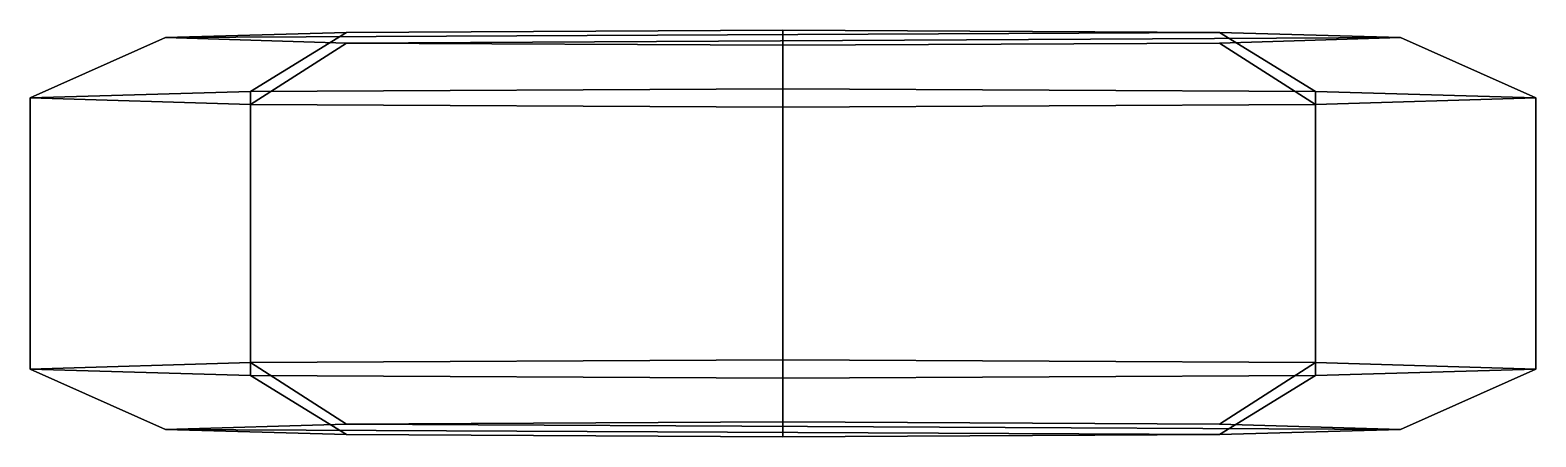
# Model space of a CAD drawing. Extents: x -0.5 to 0.5, y 0.26 to 0.53.
import ezdxf

# ---------------------------------------------------------------- set-up
doc = ezdxf.new("R2010")
doc.units = 0
doc.layers.add('WHEELS', color=2, linetype='CONTINUOUS')

msp = doc.modelspace()

# ---------------------------------------------------------------- linework, layer by layer
at = {"layer": 'WHEELS'}
for points in [[(-0.5, 0.4815, 1.6041), (-0.3536, 0.4858, 1.9576), (-0.2899, 0.525, 1.8935), (-0.41, 0.5215, 1.6036)], [(-0.3536, 0.4772, 1.2505), (-0.5, 0.4815, 1.6041), (-0.41, 0.5215, 1.6036), (-0.2899, 0.5179, 1.3137)], [(-0.2899, 0.525, 1.8935), (0, 0.5265, 2.0136), (0.2899, 0.525, 1.8935), (-0.41, 0.5215, 1.6036)], [(-0.41, 0.5215, 1.6036), (0.2899, 0.525, 1.8935), (0.41, 0.5215, 1.6036), (-0.2899, 0.5179, 1.3137)], [(-0.3536, 0.4858, 1.9576), (0, 0.4876, 2.104), (0, 0.5265, 2.0136), (-0.2899, 0.525, 1.8935)], [(-0.2899, 0.5179, 1.3137), (0.41, 0.5215, 1.6036), (0.2899, 0.5179, 1.3137), (0, 0.5165, 1.1936)], [(0, 0.4876, 2.104), (0.3536, 0.4858, 1.9576), (0.2899, 0.525, 1.8935), (0, 0.5265, 2.0136)], [(0.3536, 0.4858, 1.9576), (0.5, 0.4815, 1.6041), (0.41, 0.5215, 1.6036), (0.2899, 0.525, 1.8935)], [(0.5, 0.4815, 1.6041), (0.3536, 0.4772, 1.2505), (0.2899, 0.5179, 1.3137), (0.41, 0.5215, 1.6036)], [(0, 0.4754, 1.1041), (-0.3536, 0.4772, 1.2505), (-0.2899, 0.5179, 1.3137), (0, 0.5165, 1.1936)], [(0.3536, 0.4772, 1.2505), (0, 0.4754, 1.1041), (0, 0.5165, 1.1936), (0.2899, 0.5179, 1.3137)], [(-0.3536, 0.4858, 1.9576), (-0.5, 0.4815, 1.6041), (-0.5, 0.3015, 1.6063), (-0.3536, 0.3058, 1.9598)], [(-0.5, 0.4815, 1.6041), (-0.3536, 0.4772, 1.2505), (-0.3536, 0.2972, 1.2527), (-0.5, 0.3015, 1.6063)], [(0, 0.4876, 2.104), (-0.3536, 0.4858, 1.9576), (-0.3536, 0.3058, 1.9598), (0, 0.3076, 2.1062)], [(0.3536, 0.4858, 1.9576), (0, 0.4876, 2.104), (0, 0.3076, 2.1062), (0.3536, 0.3058, 1.9598)], [(0.5, 0.4815, 1.6041), (0.3536, 0.4858, 1.9576), (0.3536, 0.3058, 1.9598), (0.5, 0.3015, 1.6063)], [(0.3536, 0.4772, 1.2505), (0.5, 0.4815, 1.6041), (0.5, 0.3015, 1.6063), (0.3536, 0.2972, 1.2527)], [(-0.3536, 0.4772, 1.2505), (0, 0.4754, 1.1041), (0, 0.2954, 1.1063), (-0.3536, 0.2972, 1.2527)], [(0, 0.4754, 1.1041), (0.3536, 0.4772, 1.2505), (0.3536, 0.2972, 1.2527), (0, 0.2954, 1.1063)], [(-0.3536, 0.3058, 1.9598), (-0.5, 0.3015, 1.6063), (-0.41, 0.2615, 1.6068), (-0.2899, 0.265, 1.8967)], [(-0.5, 0.3015, 1.6063), (-0.3536, 0.2972, 1.2527), (-0.2899, 0.258, 1.3169), (-0.41, 0.2615, 1.6068)], [(0, 0.3076, 2.1062), (-0.3536, 0.3058, 1.9598), (-0.2899, 0.265, 1.8967), (0, 0.2665, 2.0167)], [(0.3536, 0.3058, 1.9598), (0, 0.3076, 2.1062), (0, 0.2665, 2.0167), (0.2899, 0.265, 1.8967)], [(0.5, 0.3015, 1.6063), (0.3536, 0.3058, 1.9598), (0.2899, 0.265, 1.8967), (0.41, 0.2615, 1.6068)], [(0.3536, 0.2972, 1.2527), (0.5, 0.3015, 1.6063), (0.41, 0.2615, 1.6068), (0.2899, 0.258, 1.3169)], [(-0.3536, 0.2972, 1.2527), (0, 0.2954, 1.1063), (0, 0.2565, 1.1968), (-0.2899, 0.258, 1.3169)], [(0, 0.2954, 1.1063), (0.3536, 0.2972, 1.2527), (0.2899, 0.258, 1.3169), (0, 0.2565, 1.1968)], [(0.41, 0.2615, 1.6068), (-0.2899, 0.265, 1.8967), (-0.41, 0.2615, 1.6068), (0.2899, 0.258, 1.3169)], [(0.2899, 0.258, 1.3169), (-0.41, 0.2615, 1.6068), (-0.2899, 0.258, 1.3169), (0, 0.2565, 1.1968)], [(0.2899, 0.265, 1.8967), (0, 0.2665, 2.0167), (-0.2899, 0.265, 1.8967), (0.41, 0.2615, 1.6068)]]:
    msp.add_3dface(points, dxfattribs=at)

doc.saveas('drawing.dxf')
